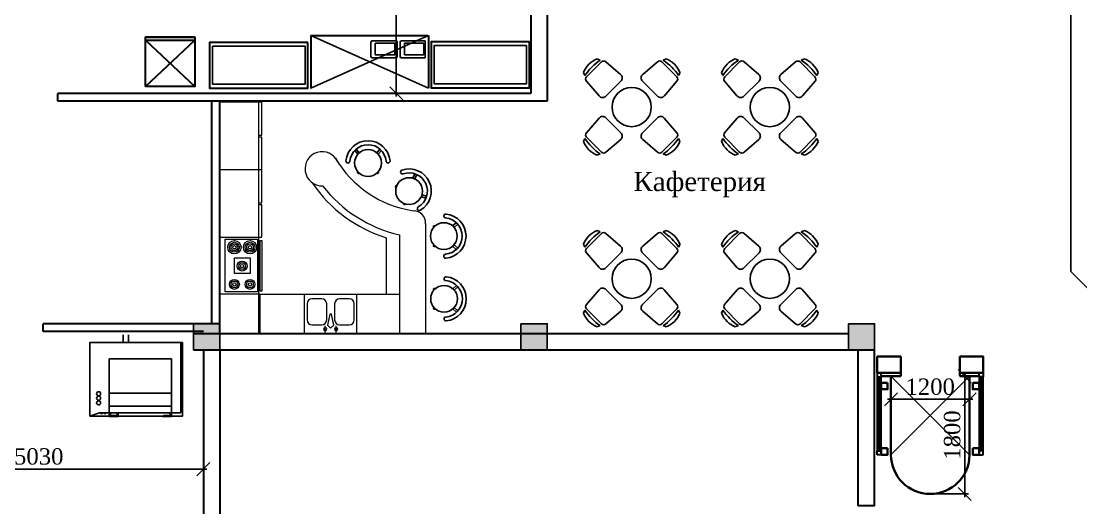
# Model space of a CAD drawing. Header units: inches. Extents: x 2870606 to 3671143, y -733551 to -473558.
# Drawn here: x 3141330 to 3157513, y -601957 to -594522 of the extents above; entities that cross this region are included whole.
import ezdxf

# ---------------------------------------------------------------- set-up
doc = ezdxf.new("R2010")
doc.units = ezdxf.units.IN
doc.header["$MEASUREMENT"] = 0
for name, color, linetype in [('A_Windows', 160, 'Continuous'), ('potolok', 7, 'Continuous'), ('МеБель', 254, 'Continuous'), ('ШРИФТ', 7, 'Continuous')]:
    doc.layers.add(name, color=color, linetype=linetype)
doc.styles.add('GENERATED_STYLE_1', font='times.ttf')
doc.styles.add('J~stule', font='dutch.ttf')
doc.dimstyles.new('J~style', dxfattribs={"dimscale": 100, "dimtxt": 2.5, "dimasz": 2, "dimexe": 0.55, "dimexo": 0.725, "dimtad": 1, "dimdec": 0, "dimdsep": 46, "dimtxsty": 'J~stule', "dimblk": 'OBLIQUE', "dimcen": 2, "dimdle": 0.5, "dimadec": 0, "dimazin": 0, "dimtfac": 1, "dimtdec": 0, "dimtmove": 0, "dimatfit": 3, "dimfxl": 1, "dimarcsym": 0})

# ---------------------------------------------------------------- blocks, each defined once
blk = doc.blocks.new('*U54')
at = {"color": 7, "lineweight": 30}
for points in [[(0, 60), (60, 60), (60, 0), (0, 0)], [(1250, 60), (1190, 60), (1190, 0), (1250, 0)]]:
    blk.add_lwpolyline(points, close=True, dxfattribs=at)
at = {"color": 4, "lineweight": 25}
for points in [[(60, 60), (1190, 60), (1190, 0), (60, 0)], [(60, 35), (1190, 35), (1190, 25), (60, 25)]]:
    blk.add_lwpolyline(points, close=True, dxfattribs=at)
blk = doc.blocks.new('*U53')
at = {"color": 7, "lineweight": 30}
for points in [[(0, 60), (60, 60), (60, 0), (0, 0)], [(1250, 60), (1190, 60), (1190, 0), (1250, 0)]]:
    blk.add_lwpolyline(points, close=True, dxfattribs=at)
at = {"color": 4, "lineweight": 25}
for points in [[(60, 60), (1190, 60), (1190, 0), (60, 0)], [(60, 35), (1190, 35), (1190, 25), (60, 25)]]:
    blk.add_lwpolyline(points, close=True, dxfattribs=at)
blk = doc.blocks.new('_Oblique')
at = {"color": 0, "linetype": 'ByBlock', "lineweight": -2}
blk.add_line((-0.5, -0.5), (0.5, 0.5), dxfattribs=at)
blk = doc.blocks.new('*D199')
at = {"color": 0, "lineweight": -2, "transparency": 16777216}
for p, q in [((3154563, -600299), (3155863, -600299)), ((3154613, -600344), (3154613, -600354)), ((3155813, -600344), (3155813, -600354))]:
    blk.add_line(p, q, dxfattribs=at)
at = {"layer": 'Defpoints', "color": 0, "lineweight": 35, "transparency": 16777216}
for p in [(3154613, -600271), (3155813, -600271), (3155813, -600299)]:
    blk.add_point(p, dxfattribs=at)
at = {"color": 0, "lineweight": -2, "transparency": 16777216, "xscale": 200, "yscale": 200, "zscale": 200, "rotation": 180}
blk.add_blockref('_Oblique', (3154613, -600299), dxfattribs=at)
at = {"color": 0, "lineweight": -2, "transparency": 16777216, "xscale": 200, "yscale": 200, "zscale": 200}
blk.add_blockref('_Oblique', (3155813, -600299), dxfattribs=at)
at = {"color": 0, "transparency": 16777216, "insert": (3155213, -600108), "char_height": 250, "attachment_point": 5, "style": 'J~stule'}
blk.add_mtext('1200', dxfattribs=at)
blk = doc.blocks.new('*D200')
at = {"color": 0, "lineweight": -2, "transparency": 16777216}
for p, q in [((3155741, -599895), (3155741, -601795)), ((3155891, -599945), (3155686, -599945)), ((3155286, -601745), (3155796, -601745))]:
    blk.add_line(p, q, dxfattribs=at)
at = {"layer": 'Defpoints', "color": 0, "lineweight": 35, "transparency": 16777216}
for p in [(3155963, -599945), (3155213, -601745), (3155741, -601745)]:
    blk.add_point(p, dxfattribs=at)
at = {"color": 0, "lineweight": -2, "transparency": 16777216, "xscale": 200, "yscale": 200, "zscale": 200}
for p, rotation in [((3155741, -599945), 90), ((3155741, -601745), 270)]:
    blk.add_blockref('_Oblique', p, dxfattribs=dict(at, rotation=rotation))
at = {"color": 0, "transparency": 16777216, "insert": (3155550, -600845), "char_height": 250, "attachment_point": 5, "rotation": 90, "style": 'J~stule'}
blk.add_mtext('1800', dxfattribs=at)
blk = doc.blocks.new('*D203')
at = {"color": 0, "lineweight": -2, "transparency": 16777216}
for p, q in [((3147791, -587545), (3147003, -587545)), ((3147058, -595675), (3147058, -587495)), ((3147683, -595625), (3147003, -595625))]:
    blk.add_line(p, q, dxfattribs=at)
at = {"layer": 'Defpoints', "color": 0, "lineweight": 35, "transparency": 16777216}
for p in [(3147058, -587545), (3147863, -587545), (3147756, -595625, -8168)]:
    blk.add_point(p, dxfattribs=at)
at = {"color": 0, "lineweight": -2, "transparency": 16777216, "xscale": 200, "yscale": 200, "zscale": 200}
for p, rotation in [((3147058, -587545), 90), ((3147058, -595625), 270)]:
    blk.add_blockref('_Oblique', p, dxfattribs=dict(at, rotation=rotation))
at = {"color": 0, "transparency": 16777216, "insert": (3146867, -591585), "char_height": 250, "attachment_point": 5, "rotation": 90, "style": 'J~stule'}
blk.add_mtext('8080', dxfattribs=at)
blk = doc.blocks.new('ydhyc')
for p, q in [((698250, 39358, 59), (698273, 39654, 59)), ((698335, 39783, 59), (698316, 39733, 59)), ((698322, 39701, 59), (698644, 39701, 59)), ((698650, 39733, 59), (698631, 39783, 59)), ((698693, 39654, 59), (698716, 39358, 59)), ((698646, 39284, 59), (698320, 39284, 59)), ((697588, 39035, 59), (697637, 39055, 59)), ((697670, 39048, 59), (697670, 38727, 59)), ((698012, 39120, 59), (697717, 39098, 59)), ((698086, 38725, 59), (698086, 39050, 59)), ((698880, 38725, 59), (698880, 39050, 59)), ((698954, 39120, 59), (699249, 39098, 59)), ((699296, 39048, 59), (699296, 38727, 59)), ((699378, 39035, 59), (699329, 39055, 59)), ((697637, 38720, 59), (697588, 38740, 59)), ((699329, 38720, 59), (699378, 38740, 59)), ((697717, 38677, 59), (698012, 38655, 59)), ((699249, 38677, 59), (698954, 38655, 59)), ((698250, 38417, 59), (698273, 38121, 59)), ((698646, 38491, 59), (698320, 38491, 59)), ((698693, 38121, 59), (698716, 38417, 59)), ((698335, 37992, 59), (698316, 38042, 59)), ((698322, 38074, 59), (698644, 38074, 59)), ((698650, 38042, 59), (698631, 37992, 59))]:
    blk.add_line(p, q)
blk.add_circle((698483, 38887, 59), 300)
for centre, radius, start, end in [((698483, 39417, 59), 394, 67.9827, 112.0173), ((698322, 39651, 59), 50, 90, 176.3861), ((698483, 38939, 59), 812, 78.1042, 101.8958), ((698644, 39651, 59), 50, 3.6139, 90), ((698320, 39354, 59), 70, 176.3861, 270), ((698646, 39354, 59), 70, 270, 3.6139), ((697953, 38887, 59), 394, 157.9827, 202.0173), ((698432, 38887, 59), 812, 168.1042, 191.8958), ((697720, 39048, 59), 50, 93.6139, 180), ((698016, 39050, 59), 70, 0, 93.6139), ((698950, 39050, 59), 70, 86.3861, 180), ((699246, 39048, 59), 50, 0, 86.3861), ((698534, 38887, 59), 812, 348.1042, 11.8958), ((699013, 38887, 59), 394, 337.9827, 22.0173), ((697720, 38727, 59), 50, 180, 266.3861), ((698016, 38725, 59), 70, 266.3861, 0), ((698950, 38725, 59), 70, 180, 273.6139), ((699246, 38727, 59), 50, 273.6139, 0), ((698320, 38421, 59), 70, 90, 183.6139), ((698646, 38421, 59), 70, 356.3861, 90), ((698322, 38124, 59), 50, 183.6139, 270), ((698483, 38836, 59), 812, 258.1042, 281.8958), ((698644, 38124, 59), 50, 270, 356.3861), ((698483, 38358, 59), 394, 247.9827, 292.0173)]:
    blk.add_arc(centre, radius, start, end)
blk = doc.blocks.new('*D227')
at = {"color": 0, "lineweight": -2, "transparency": 16777216}
for p, q in [((3139083, -601060), (3139083, -601421)), ((3144113, -601060), (3144113, -601421)), ((3139033, -601366), (3144163, -601366))]:
    blk.add_line(p, q, dxfattribs=at)
at = {"layer": 'Defpoints', "color": 0, "lineweight": 35, "transparency": 16777216}
for p in [(3139083, -600987), (3144113, -600987), (3144113, -601366)]:
    blk.add_point(p, dxfattribs=at)
at = {"color": 0, "lineweight": -2, "transparency": 16777216, "xscale": 200, "yscale": 200, "zscale": 200, "rotation": 180}
blk.add_blockref('_Oblique', (3139083, -601366), dxfattribs=at)
at = {"color": 0, "lineweight": -2, "transparency": 16777216, "xscale": 200, "yscale": 200, "zscale": 200}
blk.add_blockref('_Oblique', (3144113, -601366), dxfattribs=at)
at = {"color": 0, "transparency": 16777216, "insert": (3141598, -601173), "char_height": 250, "attachment_point": 5, "style": 'J~stule'}
blk.add_mtext('5030', dxfattribs=at)
blk = doc.blocks.new('*D232')
at = {"color": 0, "lineweight": -2, "transparency": 16777216}
for p, q in [((3149163, -594228), (3139313, -594228)), ((3139363, -594513), (3139363, -594173)), ((3149113, -594513), (3149113, -594173))]:
    blk.add_line(p, q, dxfattribs=at)
at = {"layer": 'Defpoints', "color": 0, "lineweight": 35, "transparency": 16777216}
for p in [(3139363, -594228), (3139363, -594585), (3149113, -594585, -4745)]:
    blk.add_point(p, dxfattribs=at)
at = {"color": 0, "lineweight": -2, "transparency": 16777216, "xscale": 200, "yscale": 200, "zscale": 200, "rotation": 180}
blk.add_blockref('_Oblique', (3139363, -594228), dxfattribs=at)
at = {"color": 0, "lineweight": -2, "transparency": 16777216, "xscale": 200, "yscale": 200, "zscale": 200}
blk.add_blockref('_Oblique', (3149113, -594228), dxfattribs=at)
at = {"color": 0, "transparency": 16777216, "insert": (3144238, -594035), "char_height": 250, "attachment_point": 5, "style": 'J~stule'}
blk.add_mtext('9750', dxfattribs=at)

msp = doc.modelspace()

# ---------------------------------------------------------------- hatches: boundary and pattern name
h = msp.add_hatch(color=256)
h.dxf.hatch_style = 1
h.paths.add_polyline_path([(3144363.36, -599545.19), (3144363.36, -599145.19), (3143963.36, -599145.19), (3143963.36, -599545.19)])
h = msp.add_hatch(color=256)
h.dxf.hatch_style = 1
h.paths.add_polyline_path([(3149363.36, -599545.19), (3149363.36, -599145.19), (3148963.36, -599145.19), (3148963.36, -599545.19)])
h = msp.add_hatch(color=256)
h.dxf.hatch_style = 1
h.paths.add_polyline_path([(3154363.36, -599545.19), (3154363.36, -599145.19), (3153963.36, -599145.19), (3153963.36, -599545.19)])

# ---------------------------------------------------------------- linework, layer by layer
at = {"lineweight": 30}
for p, q in [((3149363.36, -592385.19), (3149363.36, -595745.19)), ((3149113.36, -593545.19), (3149113.36, -595625.19, -9489.29)), ((3141890.45, -595745.19, -999.91), (3141890.45, -595625.19, -999.91)), ((3149113.36, -595625.19, -9489.29), (3141890.45, -595625.19, -9489.29)), ((3149363.36, -595745.19), (3141890.45, -595745.19)), ((3144243.36, -599145.19), (3144243.36, -595745.19)), ((3144363.36, -599295.19), (3144363.36, -595745.19)), ((3144363.36, -599145.19), (3141667.16, -599145.19)), ((3141667.16, -599265.19), (3141667.16, -599145.19)), ((3144113.36, -599265.19), (3141667.16, -599265.19)), ((3143963.36, -599295.19), (3153963.36, -599295.19)), ((3143963.36, -599545.19), (3154363.36, -599545.19)), ((3144113.36, -599545.19), (3144113.36, -608145.19)), ((3144363.36, -599545.19), (3144363.36, -608145.19)), ((3154113.36, -601925.19), (3154113.36, -599545.19)), ((3154363.36, -601925.19), (3154363.36, -599545.19)), ((3154363.36, -601925.19), (3154113.36, -601925.19))]:
    msp.add_line(p, q, dxfattribs=at)
at = {"color": 218, "ltscale": 30}
for p, q in [((3147548.74, -595547.06, 1115.31), (3145755.26, -594742.97, 1115.31)), ((3147548.74, -594742.97, 1115.31), (3145755.26, -595547.06, 1115.31))]:
    msp.add_line(p, q, dxfattribs=at)
at = {"color": 238, "ltscale": 200}
msp.add_line((3145755.26, -595547.06, 1115.31), (3145755.26, -594742.97, 1115.31), dxfattribs=at)
at = {"color": 0, "lineweight": 30, "ltscale": 100}
for p, q in [((3147548.74, -594742.97, 1115.31), (3147548.74, -595547.06, 1115.31)), ((3143229.89, -594814.1, 258.31), (3143982.05, -594814.1, 258.31)), ((3143980.64, -594768.7, 258.31), (3143230.64, -594768.7, 258.31)), ((3143230.64, -594814.1, 258.31), (3143980.64, -595518.7, 258.31)), ((3143230.64, -595518.7, 258.31), (3143980.64, -594814.1, 258.31)), ((3147545.65, -594747.83, 1115.31), (3145752.17, -594747.83, 1115.31)), ((3145754.45, -594745, 1115.31), (3145754.45, -595549.1, 1115.31))]:
    msp.add_line(p, q, dxfattribs=at)
at = {"color": 238, "ltscale": 30}
for p, q in [((3146671.89, -594843.84, 1115.31), (3146671.89, -595061.46, 1115.31)), ((3147051.11, -594823.84, 1115.31), (3146691.89, -594823.84, 1115.31)), ((3147034.96, -594855.84, 1115.31), (3146736.27, -594855.84, 1115.31)), ((3146736.27, -594855.84, 1115.31), (3146736.27, -595034.29, 1115.31)), ((3147034.96, -595034.29, 1115.31), (3147034.96, -594855.48, 1115.31)), ((3147071.11, -595061.46, 1115.31), (3147071.11, -594843.84, 1115.31)), ((3147118.69, -594843.84, 1115.31), (3147118.69, -595061.46, 1115.31)), ((3147497.91, -594823.84, 1115.31), (3147138.69, -594823.84, 1115.31)), ((3147481.76, -594855.84, 1115.31), (3147183.07, -594855.84, 1115.31)), ((3147183.07, -594855.84, 1115.31), (3147183.07, -595034.29, 1115.31)), ((3147481.76, -595034.29, 1115.31), (3147481.76, -594855.84, 1115.31)), ((3147497.91, -595081.46, 1115.31), (3147497.91, -594823.84, 1115.31)), ((3146736.27, -595034.29, 1115.31), (3147034.96, -595034.29, 1115.31)), ((3147183.07, -595034.29, 1115.31), (3147481.76, -595034.29, 1115.31)), ((3146691.89, -595081.46, 1115.31), (3147051.11, -595081.46, 1115.31)), ((3147138.69, -595081.46, 1115.31), (3147497.91, -595081.46, 1115.31))]:
    msp.add_line(p, q, dxfattribs=at)
at = {"color": 0, "lineweight": 13}
for p, q in [((3144367.23, -595756.28), (3145002.76, -595756.28)), ((3144367.23, -596790.29), (3145002.76, -596790.29)), ((3144367.23, -597824.31), (3145002.76, -597824.31)), ((3145656.28, -599295.19), (3145656.28, -598705.88)), ((3145919.57, -598762.29), (3145771.62, -598762.29)), ((3146341.11, -598762.29), (3146193.16, -598762.29)), ((3145695.59, -598838.32), (3145695.59, -599086.26)), ((3145995.59, -599086.26), (3145995.59, -598838.32)), ((3146117.14, -598838.32), (3146117.14, -599086.26)), ((3146417.14, -599086.26), (3146417.14, -598838.32)), ((3146042.78, -598996.8), (3146005.94, -599168.47)), ((3146069.79, -598996.8), (3146042.78, -598996.8)), ((3146069.79, -598996.8), (3146042.78, -598996.8)), ((3146106.62, -599168.47), (3146069.79, -598996.8)), ((3145771.62, -599162.29), (3145919.57, -599162.29)), ((3145974.02, -599277.34), (3145974.02, -599177.34)), ((3146005.94, -599168.47), (3146056.28, -599210.17)), ((3146056.28, -599210.17), (3146106.62, -599168.47)), ((3146138.55, -599277.34), (3146138.55, -599177.34)), ((3146193.16, -599162.29), (3146341.11, -599162.29))]:
    msp.add_line(p, q, dxfattribs=at)
at = {"linetype": 'Continuous'}
for p, q in [((3146472.06, -596554.6), (3146423.32, -596498.14)), ((3146493.26, -596533.4), (3146444.9, -596477.39)), ((3146761.2, -596533.4), (3146809.56, -596477.39)), ((3146782.4, -596554.6), (3146831.14, -596498.14)), ((3146319.65, -596688.93), (3146319.65, -596688.93)), ((3146934.77, -596688.57), (3146934.77, -596688.57)), ((3147126.52, -596838.89), (3147126.52, -596838.89)), ((3147311.77, -596921.65), (3147342.8, -596853.82)), ((3147339.87, -596932.09), (3147370.66, -596864.8)), ((3147440.99, -597203.8), (3147512.61, -597224.61)), ((3147451.44, -597175.7), (3147522.5, -597196.35)), ((3147382.32, -597398.3), (3147382.32, -597398.3)), ((3147785.05, -597498.48), (3147785.05, -597498.48)), ((3147919.01, -597650.85), (3147975.47, -597602.1)), ((3147940.21, -597672.05), (3147996.23, -597623.69)), ((3147919.01, -597961.18), (3147975.47, -598009.93)), ((3147940.21, -597939.98), (3147996.23, -597988.34)), ((3147784.68, -598113.59), (3147784.68, -598113.59)), ((3147788.84, -598456.45), (3147788.84, -598456.45)), ((3147922.81, -598608.82), (3147979.26, -598560.08)), ((3147944.01, -598630.02), (3148000.02, -598581.66)), ((3147922.81, -598919.15), (3147979.26, -598967.9)), ((3147944.01, -598897.96), (3148000.02, -598946.32)), ((3147788.47, -599071.56), (3147788.47, -599071.56))]:
    msp.add_line(p, q, dxfattribs=at)
at = {"ltscale": 9}
msp.add_line((3144976.83, -598695.19), (3144976.83, -599295.19), dxfattribs=at)
at = {"color": 5, "ltscale": 30}
for p, q in [((3142888.15, -599313.12, 999.91), (3142888.15, -599433.12, 999.91)), ((3142969.76, -599433.12, 999.91), (3142969.76, -599313.12, 999.91)), ((3143765.73, -599433.12, 999.91), (3143765.73, -600503.12, 999.91)), ((3142673.23, -599683.12, 999.91), (3143623.23, -599683.12, 999.91)), ((3142673.23, -600503.12, 999.91), (3142673.23, -599683.12, 999.91)), ((3143623.23, -599683.12, 999.91), (3143623.23, -600503.12, 999.91)), ((3143623.23, -600203.12, 999.91), (3142673.23, -600203.12, 999.91)), ((3143623.23, -600403.12, 999.91), (3142673.23, -600403.12, 999.91)), ((3142525.73, -600503.12, 999.91), (3142375.73, -600558.12, 999.91)), ((3143765.73, -600503.12, 999.91), (3142525.73, -600503.12, 999.91)), ((3142541.12, -600503.15, 999.91), (3142541.12, -600517.29, 999.91)), ((3142571.76, -600503.15, 999.91), (3142541.12, -600503.15, 999.91)), ((3142541.12, -600517.29, 999.91), (3142571.76, -600517.29, 999.91)), ((3142571.76, -600517.29, 999.91), (3142571.76, -600503.15, 999.91)), ((3142592.98, -600503.15, 999.91), (3142592.98, -600517.29, 999.91)), ((3142623.62, -600503.15, 999.91), (3142592.98, -600503.15, 999.91)), ((3142592.98, -600517.29, 999.91), (3142623.62, -600517.29, 999.91)), ((3142623.62, -600517.29, 999.91), (3142623.62, -600503.15, 999.91)), ((3142673.23, -600503.12, 999.91), (3142813.23, -600503.12, 999.91)), ((3142673.23, -600564.16, 999.91), (3142673.23, -600503.12, 999.91)), ((3143623.23, -600503.12, 999.91), (3142673.23, -600503.12, 999.91)), ((3142813.23, -600564.16, 999.91), (3142673.23, -600564.16, 999.91)), ((3142693.23, -600544.16, 999.91), (3142693.23, -600503.12, 999.91)), ((3142793.23, -600544.16, 999.91), (3142693.23, -600544.16, 999.91)), ((3142793.23, -600503.12, 999.91), (3142793.23, -600544.16, 999.91)), ((3142813.23, -600503.12, 999.91), (3142813.23, -600564.16, 999.91)), ((3143623.23, -600503.12, 999.91), (3143483.23, -600503.12, 999.91)), ((3143483.23, -600564.16, 999.91), (3143623.23, -600564.16, 999.91)), ((3143503.23, -600544.16, 999.91), (3143603.23, -600544.16, 999.91)), ((3143603.23, -600544.16, 999.91), (3143603.23, -600503.12, 999.91)), ((3143623.23, -600564.16, 999.91), (3143623.23, -600503.12, 999.91))]:
    msp.add_line(p, q, dxfattribs=at)
at = {"lineweight": 35}
for p, q in [((3154763.36, -599645.19), (3154763.36, -599945.19)), ((3155663.36, -599645.19), (3155663.36, -599945.19)), ((3154763.36, -599895.19), (3154403.36, -599895.19)), ((3155663.36, -599895.19), (3156023.36, -599895.19)), ((3154463.36, -601045.19), (3154563.36, -601045.19)), ((3155963.36, -601045.19), (3155863.36, -601045.19)), ((3155863.36, -601145.19), (3155863.36, -601045.19)), ((3154463.36, -601145.19), (3154563.36, -601145.19)), ((3155963.36, -601145.19), (3155863.36, -601145.19))]:
    msp.add_line(p, q, dxfattribs=at)
at = {"color": 4, "lineweight": 35}
for p, q in [((3154463.36, -599945.19), (3154763.36, -599945.19)), ((3154613.36, -599945.19), (3154613.36, -601145.19)), ((3155663.36, -599945.19), (3155963.36, -599945.19)), ((3155813.36, -599945.19), (3155813.36, -601145.19))]:
    msp.add_line(p, q, dxfattribs=at)
for p, q in [((3154613.36, -601145.19), (3155813.36, -599945.19)), ((3154613.36, -599945.19), (3155813.36, -601145.19))]:
    msp.add_line(p, q)
for points in [[(3157363.36, -594345.19), (3158163.36, -593545.19), (3162163.36, -593545.19), (3162963.36, -594345.19), (3162963.36, -598345.19), (3162163.36, -599145.19), (3158163.36, -599145.19), (3157363.36, -598345.19)], [(3143963.36, -599145.19), (3143963.36, -599545.19), (3144363.36, -599545.19), (3144363.36, -599145.19)], [(3148963.36, -599145.19), (3148963.36, -599545.19), (3149363.36, -599545.19), (3149363.36, -599145.19)], [(3153963.36, -599145.19), (3153963.36, -599545.19), (3154363.36, -599545.19), (3154363.36, -599145.19)]]:
    msp.add_lwpolyline(points, close=True)
at = {"color": 0, "lineweight": 30, "ltscale": 100}
for points, elevation in [([(3143230.64, -595518.7), (3143230.64, -594768.7), (3143980.64, -594768.7), (3143980.64, -595518.7)], 258.31), ([(3145708.01, -594845.69), (3144208.01, -594845.69), (3144208.01, -595547.69), (3145708.01, -595547.69)], 667.31), ([(3149092.23, -594836.58), (3147592.23, -594836.58), (3147592.23, -595538.58), (3149092.23, -595538.58)], 667.31)]:
    msp.add_lwpolyline(points, close=True, dxfattribs=dict(at, elevation=elevation))
at = {"elevation": 667.31}
for points in [[(3145665.36, -594904.23), (3144252.2, -594904.23), (3144252.2, -595486.69), (3145665.36, -595486.69)], [(3149049.58, -594895.12), (3147636.42, -594895.12), (3147636.42, -595477.58), (3149049.58, -595477.58)]]:
    msp.add_lwpolyline(points, close=True, dxfattribs=at)
at = {"color": 126, "lineweight": 25, "ltscale": 100, "elevation": 999.91}
msp.add_lwpolyline([(3142375.73, -600558.12), (3142375.73, -599433.12), (3143792.04, -599433.12), (3143792.04, -600558.12)], close=True, dxfattribs=at)
at = {"lineweight": 35}
for points in [[(3154763.36, -599645.19), (3154403.36, -599645.19), (3154403.36, -599895.19)], [(3155663.36, -599645.19), (3156023.36, -599645.19), (3156023.36, -599895.19)]]:
    msp.add_lwpolyline(points, dxfattribs=at)
for points in [[(3154563.36, -600045.19), (3154463.36, -600045.19), (3154463.36, -600145.19), (3154563.36, -600145.19)], [(3155863.36, -600045.19), (3155963.36, -600045.19), (3155963.36, -600145.19), (3155863.36, -600145.19)], [(3154563.36, -601045.19), (3154463.36, -601045.19), (3154463.36, -601145.19), (3154563.36, -601145.19)], [(3155863.36, -601045.19), (3155963.36, -601045.19), (3155963.36, -601145.19), (3155863.36, -601145.19)]]:
    msp.add_lwpolyline(points, close=True, dxfattribs=at)
at = {"linetype": 'Continuous'}
for centre in [(3146627.23, -596688.57), (3146627.23, -596688.57), (3147254.58, -597118.51), (3147254.58, -597118.51), (3147785.05, -597806.02), (3147785.05, -597806.02), (3147788.84, -598763.99), (3147788.84, -598763.99)]:
    msp.add_circle(centre, 205, dxfattribs=at)
at = {"color": 5, "ltscale": 30}
for centre in [(3142512.14, -600214.65, 999.91), (3142512.14, -600282.19, 999.91), (3142512.14, -600353.41, 999.91)]:
    msp.add_circle(centre, 31.5, dxfattribs=at)
at = {"color": 238, "ltscale": 30}
for centre, start, end in [((3146691.82, -594843.83, 1115.31), 90, 180), ((3147051.11, -594843.84, 1115.31), 0, 90), ((3147138.69, -594843.84, 1115.31), 90, 180), ((3146691.89, -595061.46, 1115.31), 180, 270), ((3147051.11, -595061.46, 1115.31), 270, 0), ((3147138.69, -595061.46, 1115.31), 180, 270)]:
    msp.add_arc(centre, 20, start, end, dxfattribs=at)
at = {"linetype": 'Continuous'}
for centre, radius, start, end in [((3146627.23, -596688.57), 339, 5.571473, 174.496219), ((3146627.23, -596688.57), 279, 5.571473, 174.496219), ((3146319.65, -596658.93), 30, 174.496219, 270), ((3146319.65, -596658.93), 30, 270, 354.496219), ((3146934.77, -596658.57), 30, 185.571473, 270), ((3146934.77, -596658.57), 30, 270, 5.571473), ((3146482.27, -596833.52), 15, 132.903345, 317.096655), ((3146772.18, -596833.52), 15, 222.903345, 47.096655), ((3147153.8, -596826.4), 30, 109.035087, 204.60656), ((3147153.8, -596826.4), 30, 204.60656, 289.035087), ((3147254.58, -597118.51), 339, 300.110341, 109.035087), ((3147254.58, -597118.51), 279, 300.110341, 109.035087), ((3147062.43, -597047.07), 15, 67.509905, 251.703215), ((3147183.14, -597310.66), 15, 157.509905, 341.703215), ((3147409.59, -597385.81), 30, 120.110341, 204.60656), ((3147409.59, -597385.81), 30, 204.60656, 300.110341), ((3147815.05, -597498.48), 30, 84.428527, 180), ((3147785.05, -597806.02), 339, 275.503781, 84.428527), ((3147640.09, -597661.06), 15, 42.903345, 227.096655), ((3147815.05, -597498.48), 30, 180, 264.428527), ((3147785.05, -597806.02), 279, 275.503781, 84.428527), ((3147640.09, -597950.97), 15, 132.903345, 317.096655), ((3147814.68, -598113.59), 30, 95.503781, 180), ((3147814.68, -598113.59), 30, 180, 275.503781), ((3147818.84, -598456.45), 30, 84.428527, 180), ((3147818.84, -598456.45), 30, 180, 264.428527), ((3147788.84, -598763.99), 339, 275.503781, 84.428527), ((3147643.88, -598619.03), 15, 42.903345, 227.096655), ((3147788.84, -598763.99), 279, 275.503781, 84.428527), ((3147643.88, -598908.94), 15, 132.903345, 317.096655), ((3147818.47, -599071.56), 30, 95.503781, 180), ((3147818.47, -599071.56), 30, 180, 275.503781)]:
    msp.add_arc(centre, radius, start, end, dxfattribs=at)
at = {"color": 0, "lineweight": 13}
for centre, radius, start, end in [((3145771.62, -598838.32), 76.03, 90, 180), ((3145919.57, -598838.32), 76.03, 0, 90), ((3146193.16, -598838.32), 76.03, 90, 180), ((3146341.11, -598838.32), 76.03, 0, 90), ((3145771.62, -599086.26), 76.03, 180, 270), ((3145919.57, -599086.26), 76.03, 270, 0), ((3146193.16, -599086.26), 76.03, 180, 270), ((3146341.11, -599086.26), 76.03, 270, 0), ((3145974.02, -599227.34), 25, 0, 180), ((3145974.02, -599227.34), 25, 180, 0), ((3146138.55, -599227.34), 25, 0, 180), ((3146138.55, -599227.34), 25, 180, 0)]:
    msp.add_arc(centre, radius, start, end, dxfattribs=at)
at = {"color": 4, "lineweight": 35}
msp.add_arc((3155213.36, -601145.19), 600, 180, 359.999961, dxfattribs=at)
at = {"layer": 'potolok', "color": 0, "lineweight": 13, "ltscale": 0.01}
for p, q in [((3144956.28, -595745.19), (3144956.28, -599295.19)), ((3145002.76, -596265.22), (3145002.76, -595756.28)), ((3144956.28, -596265.22), (3145002.76, -596265.22)), ((3145002.76, -596295.58), (3144956.28, -596295.58)), ((3145002.76, -596790.29), (3145002.76, -596295.58)), ((3144367.23, -596790.29), (3145002.76, -596790.29)), ((3145002.76, -597299.23), (3145002.76, -596790.29)), ((3144956.28, -597299.23), (3145002.76, -597299.23)), ((3145002.76, -597329.59), (3144956.28, -597329.59)), ((3145002.76, -597824.31), (3145002.76, -597329.59)), ((3147506.2, -597618.58), (3147506.2, -599295.19)), ((3147106.2, -597785.37), (3147106.2, -599295.19)), ((3144443.49, -598656.16), (3144443.49, -597854.69)), ((3144443.49, -597854.69), (3144939.13, -597854.69)), ((3144939.13, -597854.69), (3144939.13, -598656.16)), ((3146906.2, -597829.86), (3146906.2, -598695.19)), ((3144586.68, -598376.9), (3144586.68, -598137.96)), ((3144586.68, -598137.96), (3144828.33, -598137.96)), ((3144828.33, -598137.96), (3144828.33, -598376.9)), ((3144828.33, -598376.9), (3144586.68, -598376.9)), ((3144939.13, -598656.16), (3144443.49, -598656.16)), ((3144956.28, -598695.19), (3147106.2, -598695.19))]:
    msp.add_line(p, q, dxfattribs=at)
for centre, radius, start, end in [((3145925.57, -596777.54), 261.07, 23.938911, 271.873693), ((3147563.96, -595773.88), 1662.91, 210.308722, 261.447637), ((3147506.2, -595845.27), 2073.31, 213.669968, 253.178435), ((3147563.96, -595773.88), 2062.91, 217.807508, 257.179394), ((3147316.39, -597608.39), 190.09, 356.927694, 89.91747)]:
    msp.add_arc(centre, radius, start, end, dxfattribs=at)
at = {"layer": 'МеБель', "color": 0, "lineweight": 13}
for p, q in [((3144956.28, -597976.71), (3144981.68, -597976.71)), ((3144981.68, -597875.11), (3145007.08, -597875.11)), ((3144981.68, -598644.39), (3144981.68, -597875.11)), ((3145007.08, -597875.11), (3145007.08, -598644.39)), ((3144981.68, -598027.51), (3144956.28, -598027.51)), ((3144981.68, -598491.99), (3144956.28, -598491.99)), ((3144956.28, -598542.79), (3144981.68, -598542.79)), ((3144976.83, -598695.19), (3144367.23, -598695.19)), ((3145007.08, -598644.39), (3144981.68, -598644.39)), ((3146456.28, -599295.19), (3146456.28, -598706.14))]:
    msp.add_line(p, q, dxfattribs=at)
for centre, radius in [((3144585.66, -597976.71), 101.6), ((3144585.66, -597976.71), 76.2), ((3144585.66, -597976.71), 50.8), ((3144585.66, -597976.71), 25.4), ((3144824.43, -597976.71), 101.6), ((3144824.43, -597976.71), 76.2), ((3144824.43, -597976.71), 50.8), ((3144824.43, -597976.71), 25.4), ((3144703.33, -598263.08), 76.2), ((3144703.33, -598263.08), 50.8), ((3144703.33, -598263.08), 25.4), ((3144585.66, -598542.79), 76.2), ((3144585.66, -598542.79), 50.8), ((3144585.66, -598542.79), 25.4), ((3144824.43, -598542.79), 76.2), ((3144824.43, -598542.79), 50.8), ((3144824.43, -598542.79), 25.4)]:
    msp.add_circle(centre, radius, dxfattribs=at)

# ---------------------------------------------------------------- block references
at = {"xscale": -1, "rotation": 315}
for p in [(3617058.44, -1117233.34, -58.88), (3617058.44, -1119855.84, -58.88)]:
    msp.add_blockref('ydhyc', p, dxfattribs=at)
at = {"rotation": 45.00000000000001}
for p in [(2686359.85, -1117233.34, -58.88), (2686359.85, -1119855.84, -58.88)]:
    msp.add_blockref('ydhyc', p, dxfattribs=at)
at = {"layer": 'A_Windows', "color": 5, "lineweight": 30, "xscale": -1, "rotation": 89.99998460706348}
msp.add_blockref('*U53', (3154463.36, -599895.19), dxfattribs=at)
at = {"layer": 'A_Windows', "color": 5, "lineweight": 30, "rotation": 270.0000153929365}
msp.add_blockref('*U54', (3155963.36, -599895.19), dxfattribs=at)

# ---------------------------------------------------------------- texts
at = {"layer": 'ШРИФТ', "style": 'GENERATED_STYLE_1'}
msp.add_text('Кафетерия', height=292.5, dxfattribs=at).set_placement((3150680.94, -597117.09))

# ---------------------------------------------------------------- dimensions: what is measured, and where the dimension line sits
for base, p1, p2, picture, middle in [((3147057.68, -587545.19), (3147755.56, -595625.19, -8167.8), (3147863.36, -587545.19), '*D203', (3146867.49, -591585.19)), ((3155741.33, -601745.19), (3155963.36, -599945.19), (3155213.36, -601745.19), '*D200', (3155550.27, -600845.19))]:
    dim = msp.add_linear_dim(base=base, p1=p1, p2=p2, angle=90, dimstyle='J~style', override={"dimdec": 1, "dimtdec": 1})
    dim.commit()
    dim.dimension.update_dxf_attribs({"geometry": picture, "text_midpoint": middle})
for base, p1, p2, picture, middle in [((3139363.36, -594227.76), (3149113.36, -594585.19, -4744.65), (3139363.36, -594585.19), '*D232', (3144238.36, -594035.06)), ((3155813.36, -600298.63), (3154613.36, -600271.46), (3155813.36, -600271.46), '*D199', (3155213.36, -600107.75)), ((3144113.36, -601365.68), (3139083.36, -600987.07), (3144113.36, -600987.07), '*D227', (3141598.36, -601172.98))]:
    dim = msp.add_linear_dim(base=base, p1=p1, p2=p2, dimstyle='J~style', override={"dimdec": 1, "dimtdec": 1})
    dim.commit()
    dim.dimension.update_dxf_attribs({"geometry": picture, "text_midpoint": middle})

doc.saveas('drawing.dxf')
